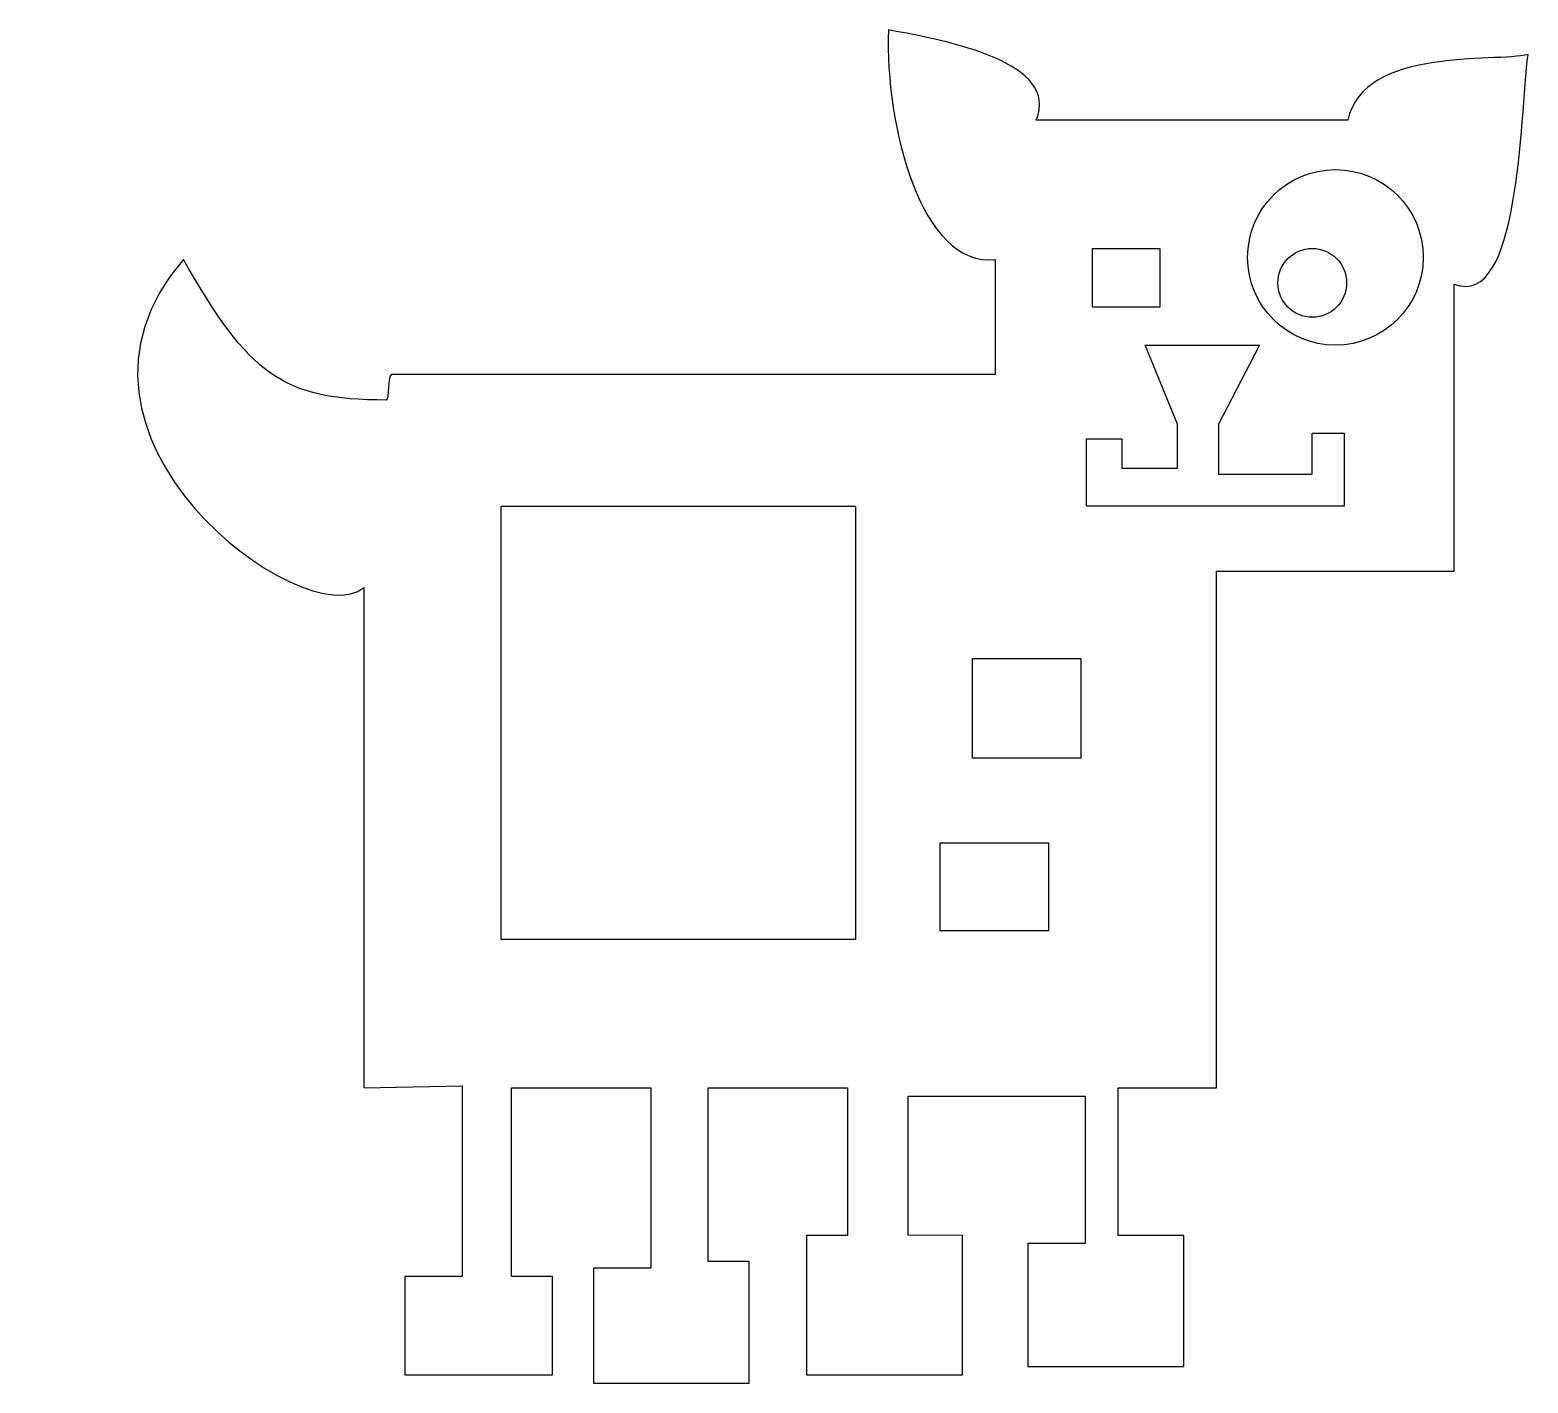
# Model space of a CAD drawing. Header units: centimetres. Extents: x -12.3 to 10.7, y -10.4 to 10.4.
import ezdxf

# ---------------------------------------------------------------- set-up
doc = ezdxf.new("R2010")
doc.units = ezdxf.units.CM
doc.header["$MEASUREMENT"] = 0
doc.layers.add('Camada 1', color=7, linetype='Continuous')

msp = doc.modelspace()

# ---------------------------------------------------------------- linework, layer by layer
at = {"layer": 'Camada 1'}
msp.add_ellipse((7.3739, 6.51441), major_axis=(0, 0.52916), ratio=1, dxfattribs=at)
for points, knots in [([(-7.2139, -5.86396), (-7.2139, -5.86396), (-7.2139, 1.82854), (-7.2139, 1.82854), (-7.2139, 1.82854), (-8.09663, 1.07191), (-12.34928, 4.15957), (-9.98825, 6.87279), (-9.98825, 6.87279), (-8.97939, 5.1073), (-8.47441, 4.71294), (-6.86852, 4.71294), (-6.86852, 4.71294), (-6.82148, 4.71294), (-6.85347, 5.1073), (-6.77949, 5.1073), (-6.77949, 5.1073), (-5.17048, 5.1073), (2.4963, 5.1073), (2.4963, 5.1073), (2.4963, 5.1073), (2.4963, 5.1073), (2.4963, 6.87279), (2.4963, 6.87279), (2.4963, 6.87279), (1.36137, 6.74669), (0.79781, 8.93188), (0.85692, 10.40379), (0.85692, 10.40379), (1.78799, 10.23829), (3.50519, 9.89936), (3.12686, 9.01661), (3.12686, 9.01661), (3.91849, 9.01661), (3.76681, 9.01661), (7.91891, 9.01661), (7.91891, 9.01661), (8.17111, 10.15157), (10.18885, 9.89937), (10.69325, 10.02547), (10.69325, 10.02547), (10.56712, 9.01661), (10.56712, 6.11617), (9.55829, 6.49447), (9.55829, 6.49447), (9.55829, 5.61174), (9.55829, 2.08074), (9.55829, 2.08074), (9.55829, 2.08074), (9.55829, 2.08074), (5.90123, 2.08074), (5.90123, 2.08074), (5.90123, 2.08074), (5.90123, 2.08074), (5.90123, -5.86398), (5.90123, -5.86398), (5.90123, -5.86398), (5.90123, -5.86398), (4.38792, -5.86399), (4.38792, -5.86399), (4.38792, -5.86399), (4.38792, -5.86399), (4.38792, -8.1339), (4.38792, -8.1339), (4.38792, -8.1339), (4.38792, -8.1339), (5.3968, -8.1339), (5.3968, -8.1339), (5.3968, -8.1339), (5.3968, -8.1339), (5.3968, -10.15161), (5.3968, -10.15161), (5.3968, -10.15161), (5.3968, -10.15161), (3.00076, -10.15161), (3.00076, -10.15161), (3.00076, -10.15161), (3.00076, -10.15161), (3.00076, -8.26), (3.00076, -8.26), (3.00076, -8.26), (3.00076, -8.26), (3.88349, -8.26), (3.88349, -8.26), (3.88349, -8.26), (3.88349, -8.26), (3.88349, -5.99011), (3.88349, -5.99011), (3.88349, -5.99011), (3.88349, -5.99011), (1.15794, -5.99011), (1.15794, -5.99011), (1.15794, -5.99011), (1.15794, -5.99011), (1.15794, -8.13194), (1.15794, -8.13194), (1.15794, -8.13194), (1.15794, -8.13194), (1.99191, -8.1339), (1.99191, -8.1339), (1.99191, -8.1339), (1.99191, -8.1339), (1.99191, -10.27771), (1.99191, -10.27771), (1.99191, -10.27771), (1.99191, -10.27771), (-0.40414, -10.27771), (-0.40414, -10.27771), (-0.40414, -10.27771), (-0.40414, -10.27771), (-0.40414, -8.1339), (-0.40414, -8.1339), (-0.40414, -8.1339), (-0.40414, -8.1339), (0.22639, -8.1339), (0.22639, -8.1339), (0.22639, -8.1339), (0.22639, -8.1339), (0.22639, -5.86399), (0.22639, -5.86399), (0.22639, -5.86399), (0.22639, -5.86399), (-1.9174, -5.86399), (-1.9174, -5.86399), (-1.9174, -5.86399), (-1.9174, -5.86399), (-1.9174, -8.53686), (-1.9174, -8.53686), (-1.9174, -8.53686), (-1.9174, -8.53686), (-1.28687, -8.53686), (-1.28687, -8.53686), (-1.28687, -8.53686), (-1.28687, -8.53686), (-1.28687, -10.40381), (-1.28687, -10.40381), (-1.28687, -10.40381), (-1.28687, -10.40381), (-3.68288, -10.40381), (-3.68288, -10.40381), (-3.68288, -10.40381), (-3.68288, -10.40381), (-3.68288, -8.63832), (-3.68288, -8.63832), (-3.68288, -8.63832), (-3.68288, -8.63832), (-2.80013, -8.63833), (-2.80013, -8.63833), (-2.80013, -8.63833), (-2.80013, -8.63833), (-2.80013, -5.86396), (-2.80013, -5.86396), (-2.80013, -5.86396), (-2.80013, -5.86396), (-4.94394, -5.86396), (-4.94394, -5.86396), (-4.94394, -5.86396), (-4.94394, -5.86396), (-4.94394, -8.76443), (-4.94394, -8.76443), (-4.94394, -8.76443), (-4.94394, -8.76443), (-4.31341, -8.76443), (-4.31341, -8.76443), (-4.31341, -8.76443), (-4.31341, -8.76443), (-4.31341, -10.27769), (-4.31341, -10.27769), (-4.31341, -10.27769), (-4.31341, -10.27769), (-6.58332, -10.27769), (-6.58332, -10.27769), (-6.58332, -10.27769), (-6.58332, -10.27769), (-6.58332, -8.76443), (-6.58332, -8.76443), (-6.58332, -8.76443), (-6.58332, -8.76443), (-5.70057, -8.76443), (-5.70057, -8.76443), (-5.70057, -8.76443), (-5.70057, -8.76443), (-5.70057, -5.83589), (-5.70057, -5.83589), (-5.70057, -5.83589), (-5.70057, -5.83589), (-7.2139, -5.86396), (-7.2139, -5.86396)], [0, 0, 0, 0, 0.02083333, 0.02083333, 0.02083333, 0.02083333, 0.04166667, 0.04166667, 0.04166667, 0.04166667, 0.0625, 0.0625, 0.0625, 0.0625, 0.08333333, 0.08333333, 0.08333333, 0.08333333, 0.10416667, 0.10416667, 0.10416667, 0.10416667, 0.125, 0.125, 0.125, 0.125, 0.14583333, 0.14583333, 0.14583333, 0.14583333, 0.16666667, 0.16666667, 0.16666667, 0.16666667, 0.1875, 0.1875, 0.1875, 0.1875, 0.20833333, 0.20833333, 0.20833333, 0.20833333, 0.22916667, 0.22916667, 0.22916667, 0.22916667, 0.25, 0.25, 0.25, 0.25, 0.27083333, 0.27083333, 0.27083333, 0.27083333, 0.29166667, 0.29166667, 0.29166667, 0.29166667, 0.3125, 0.3125, 0.3125, 0.3125, 0.33333333, 0.33333333, 0.33333333, 0.33333333, 0.35416667, 0.35416667, 0.35416667, 0.35416667, 0.375, 0.375, 0.375, 0.375, 0.39583333, 0.39583333, 0.39583333, 0.39583333, 0.41666667, 0.41666667, 0.41666667, 0.41666667, 0.4375, 0.4375, 0.4375, 0.4375, 0.45833333, 0.45833333, 0.45833333, 0.45833333, 0.47916667, 0.47916667, 0.47916667, 0.47916667, 0.5, 0.5, 0.5, 0.5, 0.52083333, 0.52083333, 0.52083333, 0.52083333, 0.54166667, 0.54166667, 0.54166667, 0.54166667, 0.5625, 0.5625, 0.5625, 0.5625, 0.58333333, 0.58333333, 0.58333333, 0.58333333, 0.60416667, 0.60416667, 0.60416667, 0.60416667, 0.625, 0.625, 0.625, 0.625, 0.64583333, 0.64583333, 0.64583333, 0.64583333, 0.66666667, 0.66666667, 0.66666667, 0.66666667, 0.6875, 0.6875, 0.6875, 0.6875, 0.70833333, 0.70833333, 0.70833333, 0.70833333, 0.72916667, 0.72916667, 0.72916667, 0.72916667, 0.75, 0.75, 0.75, 0.75, 0.77083333, 0.77083333, 0.77083333, 0.77083333, 0.79166667, 0.79166667, 0.79166667, 0.79166667, 0.8125, 0.8125, 0.8125, 0.8125, 0.83333333, 0.83333333, 0.83333333, 0.83333333, 0.85416667, 0.85416667, 0.85416667, 0.85416667, 0.875, 0.875, 0.875, 0.875, 0.89583333, 0.89583333, 0.89583333, 0.89583333, 0.91666667, 0.91666667, 0.91666667, 0.91666667, 0.9375, 0.9375, 0.9375, 0.9375, 0.95833333, 0.95833333, 0.95833333, 0.95833333, 1, 1, 1, 1]), ([(7.73122, 5.55559), (8.47703, 5.55559), (9.08194, 6.16051), (9.08194, 6.90631), (9.08194, 6.90631), (9.08194, 7.65262), (8.47702, 8.25703), (7.73122, 8.25703), (7.73122, 8.25703), (6.98544, 8.25703), (6.38052, 7.65259), (6.38052, 6.90631), (6.38052, 6.90631), (6.38052, 6.16051), (6.98544, 5.55559), (7.73122, 5.55559)], [0, 0, 0, 0, 0.2, 0.2, 0.2, 0.2, 0.4, 0.4, 0.4, 0.4, 0.6, 0.6, 0.6, 0.6, 1, 1, 1, 1]), ([(5.02977, 7.04178), (5.02977, 7.04178), (3.99435, 7.04178), (3.99435, 7.04178), (3.99435, 7.04178), (3.99435, 7.04178), (3.99435, 6.1413), (3.99435, 6.1413), (3.99435, 6.1413), (3.99435, 6.1413), (5.02977, 6.1413), (5.02977, 6.1413), (5.02977, 6.1413), (5.02977, 6.1413), (5.02977, 7.04178), (5.02977, 7.04178)], [0, 0, 0, 0, 0.2, 0.2, 0.2, 0.2, 0.4, 0.4, 0.4, 0.4, 0.6, 0.6, 0.6, 0.6, 1, 1, 1, 1]), ([(5.30023, 4.34033), (5.30023, 4.34033), (5.30023, 3.66498), (5.30023, 3.66498), (5.30023, 3.66498), (5.30023, 3.66498), (4.44456, 3.66498), (4.44456, 3.66498), (4.44456, 3.66498), (4.44456, 3.66498), (4.44456, 4.11522), (4.44456, 4.11522), (4.44456, 4.11522), (4.44456, 4.11522), (3.90415, 4.11522), (3.90415, 4.11522), (3.90415, 4.11522), (3.90415, 4.11522), (3.90415, 3.07975), (3.90415, 3.07975), (3.90415, 3.07975), (3.90415, 3.07975), (7.86618, 3.07975), (7.86618, 3.07975), (7.86618, 3.07975), (7.86618, 3.07975), (7.86618, 4.20486), (7.86618, 4.20486), (7.86618, 4.20486), (7.86618, 4.20486), (7.37109, 4.20486), (7.37109, 4.20486), (7.37109, 4.20486), (7.37109, 4.20486), (7.37109, 3.57481), (7.37109, 3.57481), (7.37109, 3.57481), (7.37109, 3.57481), (5.93025, 3.57481), (5.93025, 3.57481), (5.93025, 3.57481), (5.93025, 3.57481), (5.93025, 4.34033), (5.93025, 4.34033), (5.93025, 4.34033), (5.93025, 4.34033), (6.56078, 5.55559), (6.56078, 5.55559), (6.56078, 5.55559), (6.56078, 5.55559), (4.80466, 5.55559), (4.80466, 5.55559), (4.80466, 5.55559), (4.80466, 5.55559), (5.30023, 4.34033), (5.30023, 4.34033)], [0, 0, 0, 0, 0.06666667, 0.06666667, 0.06666667, 0.06666667, 0.13333333, 0.13333333, 0.13333333, 0.13333333, 0.2, 0.2, 0.2, 0.2, 0.26666667, 0.26666667, 0.26666667, 0.26666667, 0.33333333, 0.33333333, 0.33333333, 0.33333333, 0.4, 0.4, 0.4, 0.4, 0.46666667, 0.46666667, 0.46666667, 0.46666667, 0.53333333, 0.53333333, 0.53333333, 0.53333333, 0.6, 0.6, 0.6, 0.6, 0.66666667, 0.66666667, 0.66666667, 0.66666667, 0.73333333, 0.73333333, 0.73333333, 0.73333333, 0.8, 0.8, 0.8, 0.8, 0.86666667, 0.86666667, 0.86666667, 0.86666667, 1, 1, 1, 1]), ([(0.3476, 3.07877), (0.3476, 3.07877), (-5.10062, 3.07877), (-5.10062, 3.07877), (-5.10062, 3.07877), (-5.10062, 3.07877), (-5.10062, -3.58423), (-5.10062, -3.58423), (-5.10062, -3.58423), (-5.10062, -3.58423), (0.34757, -3.58423), (0.34757, -3.58423), (0.34757, -3.58423), (0.34757, -3.58423), (0.34757, 3.07877), (0.34757, 3.07877), (0.34757, 3.07877), (0.34757, 3.07877), (0.3476, 3.07877), (0.3476, 3.07877)], [0, 0, 0, 0, 0.16666667, 0.16666667, 0.16666667, 0.16666667, 0.33333333, 0.33333333, 0.33333333, 0.33333333, 0.5, 0.5, 0.5, 0.5, 0.66666667, 0.66666667, 0.66666667, 0.66666667, 1, 1, 1, 1]), ([(3.81403, 0.73792), (3.81403, 0.73792), (2.14854, 0.73792), (2.14854, 0.73792), (2.14854, 0.73792), (2.14854, 0.73792), (2.14854, -0.79309), (2.14854, -0.79309), (2.14854, -0.79309), (2.14854, -0.79309), (3.81403, -0.79309), (3.81403, -0.79309), (3.81403, -0.79309), (3.81403, -0.79309), (3.81403, 0.73792), (3.81403, 0.73792)], [0, 0, 0, 0, 0.2, 0.2, 0.2, 0.2, 0.4, 0.4, 0.4, 0.4, 0.6, 0.6, 0.6, 0.6, 1, 1, 1, 1]), ([(3.31895, -2.09849), (3.31895, -2.09849), (1.65297, -2.09849), (1.65297, -2.09849), (1.65297, -2.09849), (1.65297, -2.09849), (1.65297, -3.44924), (1.65297, -3.44924), (1.65297, -3.44924), (1.65297, -3.44924), (3.31895, -3.44924), (3.31895, -3.44924), (3.31895, -3.44924), (3.31895, -3.44924), (3.31895, -2.09849), (3.31895, -2.09849)], [0, 0, 0, 0, 0.2, 0.2, 0.2, 0.2, 0.4, 0.4, 0.4, 0.4, 0.6, 0.6, 0.6, 0.6, 1, 1, 1, 1])]:
    msp.add_open_spline(points, degree=3, knots=knots, dxfattribs=at)

doc.saveas('drawing.dxf')
